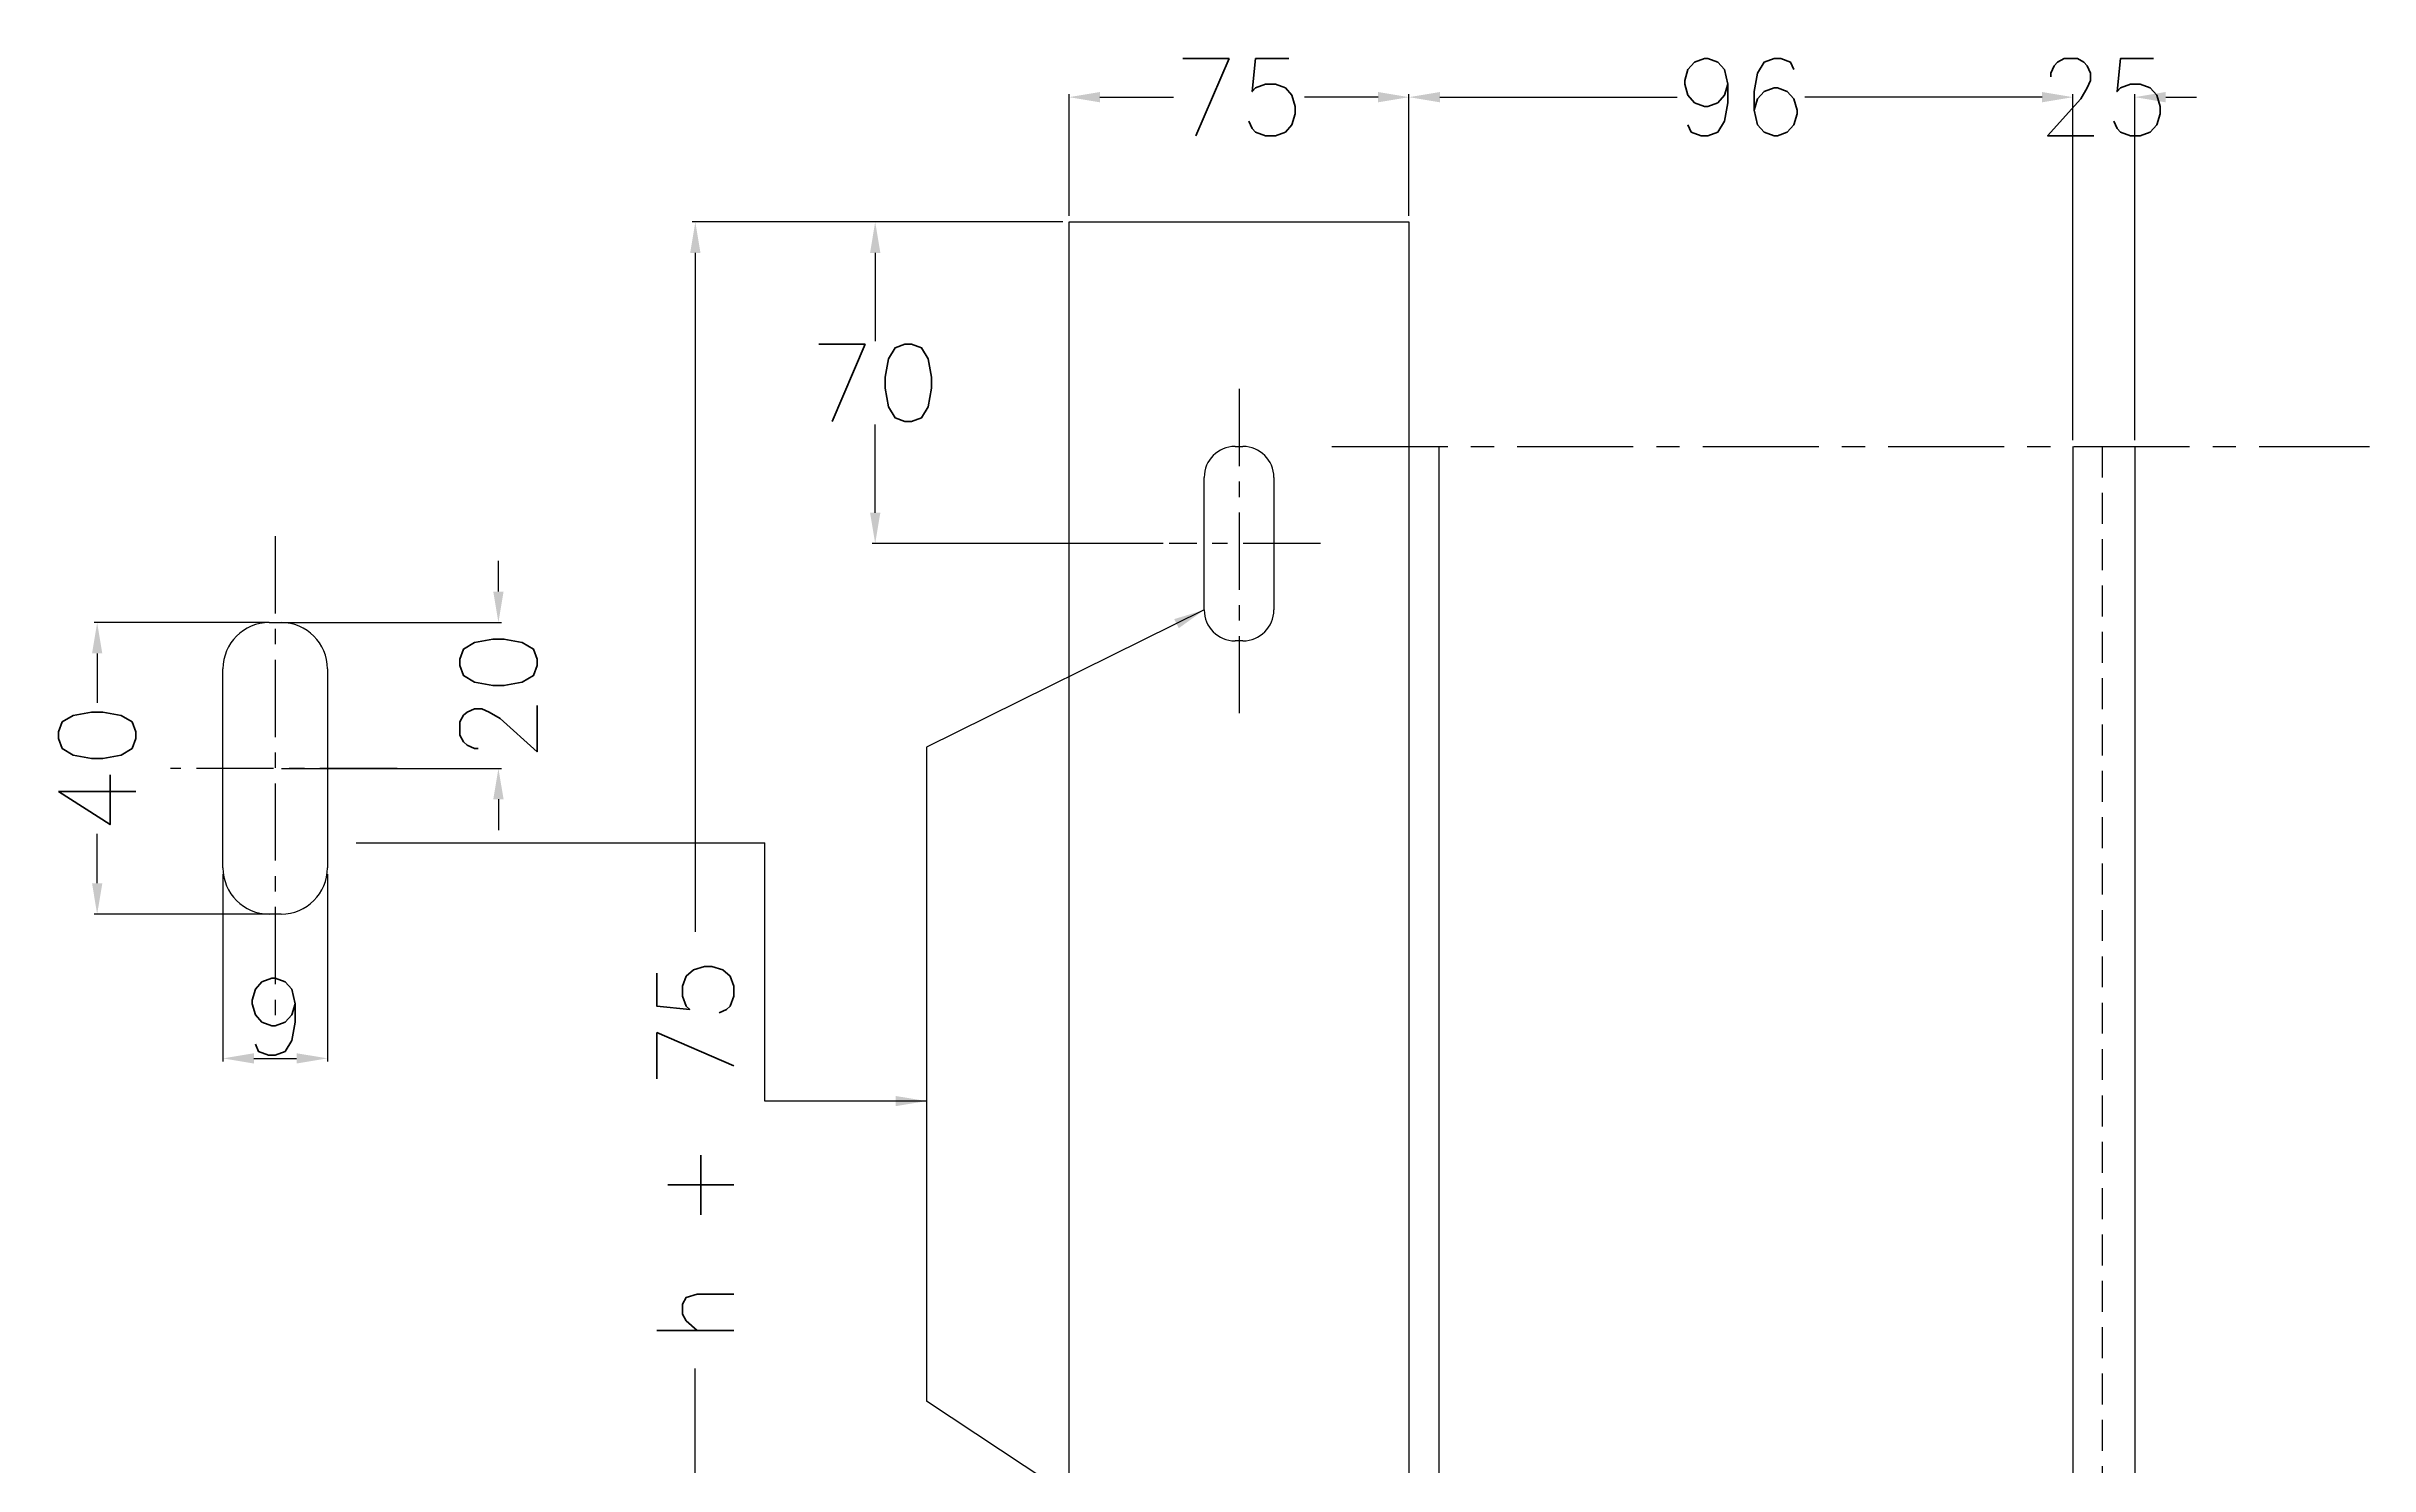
# Model space of a CAD drawing. Header units: metres. Extents: x 444 to 3227, y -3167 to -392.
# Drawn here: x 1158.1 to 1233.3, y -1940 to -1894.1 of the extents above; entities that cross this region are included whole.
import ezdxf

# ---------------------------------------------------------------- set-up
doc = ezdxf.new("R2010")
doc.units = ezdxf.units.M
doc.linetypes.add('CENTERX2', pattern=[4, 2.5, -0.5, 0.5, -0.5])
doc.linetypes.add('DASHED2', pattern=[0.375, 0.25, -0.125])
doc.layers.get('DEFPOINTS').update_dxf_attribs({"linetype": 'CONTINUOUS'})
doc.layers.add('BANGUNAN', color=7, linetype='CONTINUOUS')
doc.layers.add('DIMENSI', color=7, linetype='CONTINUOUS')
doc.styles.get("Standard").update_dxf_attribs({"font": 'Simplex.shx', "height": 2.5})
doc.dimstyles.new('Skala 50', dxfattribs={"dimtxt": 0.2, "dimasz": 1, "dimexe": 0.1, "dimexo": 0.2, "dimgap": 0.1, "dimtad": 3, "dimtih": 1, "dimtoh": 1, "dimlfac": 0.5, "dimzin": 0, "dimdsep": 46, "dimtxsty": 'Standard', "dimcen": 0.05, "dimclrd": 8, "dimclre": 8, "dimclrt": 10, "dimadec": 0, "dimazin": 0, "dimtfac": 1, "dimtofl": 0, "dimtmove": 0, "dimatfit": 3, "dimfxl": 1, "dimtolj": 1, "dimtzin": 0, "dimarcsym": 0})

# ---------------------------------------------------------------- blocks, each defined once
blk = doc.blocks.new('*D395')
at = {"layer": 'DEFPOINTS', "color": 0}
for p in [(1165.533, -1912.727), (1159.772, -1922.164), (1165.533, -1922.164)]:
    blk.add_point(p, dxfattribs=at)
at = {"layer": 'DIMENSI', "color": 8, "lineweight": -2}
for p, q in [((1165.333, -1912.727), (1159.672, -1912.727)), ((1159.772, -1913.727), (1159.772, -1915.321)), ((1159.772, -1921.164), (1159.772, -1919.569)), ((1165.333, -1922.164), (1159.672, -1922.164))]:
    blk.add_line(p, q, dxfattribs=at)
at = {"layer": 'DIMENSI', "color": 8}
for points in [[(1159.606, -1913.727), (1159.939, -1913.727), (1159.772, -1912.727)], [(1159.606, -1921.164), (1159.939, -1921.164), (1159.772, -1922.164)]]:
    blk.add_solid(points, dxfattribs=at)
at = {"layer": 'DIMENSI', "color": 10, "insert": (1159.772, -1917.445), "char_height": 2.5, "attachment_point": 5, "rotation": 90}
blk.add_mtext('\\A1;40', dxfattribs=at)
blk = doc.blocks.new('*D400')
at = {"layer": 'DEFPOINTS', "color": 0}
for p in [(1202.214, -1895.727), (1202.214, -1899.766), (1223.696, -1907.029)]:
    blk.add_point(p, dxfattribs=at)
at = {"layer": 'DIMENSI', "color": 8, "lineweight": -2}
for p, q in [((1202.214, -1899.566), (1202.214, -1895.627)), ((1203.214, -1895.727), (1210.891, -1895.727)), ((1222.696, -1895.727), (1215.019, -1895.727)), ((1223.696, -1906.829), (1223.696, -1895.627))]:
    blk.add_line(p, q, dxfattribs=at)
at = {"layer": 'DIMENSI', "color": 8}
for points in [[(1203.214, -1895.561), (1203.214, -1895.894), (1202.214, -1895.727)], [(1222.696, -1895.561), (1222.696, -1895.894), (1223.696, -1895.727)]]:
    blk.add_solid(points, dxfattribs=at)
at = {"layer": 'DIMENSI', "color": 10, "insert": (1212.955, -1895.727), "char_height": 2.5, "attachment_point": 5}
blk.add_mtext('\\A1;96', dxfattribs=at)
blk = doc.blocks.new('*D401')
at = {"layer": 'DEFPOINTS', "color": 0}
for p in [(1191.215, -1899.766), (1179.125, -1959.831), (1191.215, -1959.831)]:
    blk.add_point(p, dxfattribs=at)
at = {"layer": 'DIMENSI', "color": 8, "lineweight": -2}
for p, q in [((1191.015, -1899.766), (1179.025, -1899.766)), ((1179.125, -1900.766), (1179.125, -1922.734)), ((1179.125, -1958.831), (1179.125, -1936.863)), ((1191.015, -1959.831), (1179.025, -1959.831))]:
    blk.add_line(p, q, dxfattribs=at)
at = {"layer": 'DIMENSI', "color": 8}
for points in [[(1178.959, -1900.766), (1179.292, -1900.766), (1179.125, -1899.766)], [(1178.959, -1958.831), (1179.292, -1958.831), (1179.125, -1959.831)]]:
    blk.add_solid(points, dxfattribs=at)
at = {"layer": 'DIMENSI', "color": 10, "insert": (1179.125, -1929.799), "char_height": 2.5, "attachment_point": 5, "rotation": 90}
blk.add_mtext('\\A1;h + 75', dxfattribs=at)
blk = doc.blocks.new('*D402')
at = {"layer": 'DEFPOINTS', "color": 0}
for p in [(1191.215, -1899.766), (1184.944, -1910.174), (1194.458, -1910.174)]:
    blk.add_point(p, dxfattribs=at)
at = {"layer": 'DIMENSI', "color": 8, "lineweight": -2}
for p, q in [((1191.015, -1899.766), (1184.844, -1899.766)), ((1184.944, -1900.766), (1184.944, -1903.62)), ((1184.944, -1909.174), (1184.944, -1906.32)), ((1194.258, -1910.174), (1184.844, -1910.174))]:
    blk.add_line(p, q, dxfattribs=at)
at = {"layer": 'DIMENSI', "color": 8}
for points in [[(1184.778, -1900.766), (1185.111, -1900.766), (1184.944, -1899.766)], [(1184.778, -1909.174), (1185.111, -1909.174), (1184.944, -1910.174)]]:
    blk.add_solid(points, dxfattribs=at)
at = {"layer": 'DIMENSI', "color": 10, "insert": (1184.944, -1904.97), "char_height": 2.5, "attachment_point": 5}
blk.add_mtext('\\A1;70', dxfattribs=at)
blk = doc.blocks.new('*D405')
at = {"layer": 'DEFPOINTS', "color": 0}
for p in [(1163.842, -1920.664), (1167.223, -1920.664), (1167.223, -1926.829)]:
    blk.add_point(p, dxfattribs=at)
at = {"layer": 'DIMENSI', "color": 8, "lineweight": -2}
for p, q in [((1163.842, -1920.864), (1163.842, -1926.929)), ((1167.223, -1920.864), (1167.223, -1926.929)), ((1164.842, -1926.829), (1166.223, -1926.829))]:
    blk.add_line(p, q, dxfattribs=at)
at = {"layer": 'DIMENSI', "color": 8}
for points in [[(1164.842, -1926.663), (1164.842, -1926.996), (1163.842, -1926.829)], [(1166.223, -1926.663), (1166.223, -1926.996), (1167.223, -1926.829)]]:
    blk.add_solid(points, dxfattribs=at)
at = {"layer": 'DIMENSI', "color": 10, "insert": (1165.533, -1925.479), "char_height": 2.5, "attachment_point": 5}
blk.add_mtext('\\A1;9', dxfattribs=at)
blk = doc.blocks.new('*D406')
at = {"layer": 'DEFPOINTS', "color": 0}
for p in [(1165.533, -1912.727), (1165.533, -1917.445), (1172.754, -1917.445)]:
    blk.add_point(p, dxfattribs=at)
at = {"layer": 'DIMENSI', "color": 8, "lineweight": -2}
for p, q in [((1172.754, -1911.727), (1172.754, -1910.727)), ((1165.733, -1912.727), (1172.854, -1912.727)), ((1165.733, -1917.445), (1172.854, -1917.445)), ((1172.754, -1918.445), (1172.754, -1919.445))]:
    blk.add_line(p, q, dxfattribs=at)
at = {"layer": 'DIMENSI', "color": 8}
for points in [[(1172.588, -1911.727), (1172.921, -1911.727), (1172.754, -1912.727)], [(1172.588, -1918.445), (1172.921, -1918.445), (1172.754, -1917.445)]]:
    blk.add_solid(points, dxfattribs=at)
at = {"layer": 'DIMENSI', "color": 10, "insert": (1172.754, -1915.086), "char_height": 2.5, "attachment_point": 5, "rotation": 90}
blk.add_mtext('\\A1;20', dxfattribs=at)
blk = doc.blocks.new('*D408')
at = {"layer": 'DEFPOINTS', "color": 0}
for p in [(1191.215, -1895.727), (1191.215, -1899.766), (1202.214, -1899.766)]:
    blk.add_point(p, dxfattribs=at)
at = {"layer": 'DIMENSI', "color": 8, "lineweight": -2}
for p, q in [((1191.215, -1899.566), (1191.215, -1895.627)), ((1192.215, -1895.727), (1194.591, -1895.727)), ((1201.214, -1895.727), (1198.839, -1895.727)), ((1202.214, -1899.566), (1202.214, -1895.627))]:
    blk.add_line(p, q, dxfattribs=at)
at = {"layer": 'DIMENSI', "color": 8}
for points in [[(1192.215, -1895.561), (1192.215, -1895.894), (1191.215, -1895.727)], [(1201.214, -1895.561), (1201.214, -1895.894), (1202.214, -1895.727)]]:
    blk.add_solid(points, dxfattribs=at)
at = {"layer": 'DIMENSI', "color": 10, "insert": (1196.715, -1895.727), "char_height": 2.5, "attachment_point": 5}
blk.add_mtext('\\A1;75', dxfattribs=at)
blk = doc.blocks.new('*D412')
at = {"layer": 'DEFPOINTS', "color": 0}
for p in [(1223.696, -1895.727), (1223.696, -1907.029), (1225.696, -1907.029)]:
    blk.add_point(p, dxfattribs=at)
at = {"layer": 'DIMENSI', "color": 8, "lineweight": -2}
for p, q in [((1222.696, -1895.727), (1221.696, -1895.727)), ((1223.696, -1906.829), (1223.696, -1895.627)), ((1225.696, -1906.829), (1225.696, -1895.627)), ((1226.696, -1895.727), (1227.696, -1895.727))]:
    blk.add_line(p, q, dxfattribs=at)
at = {"layer": 'DIMENSI', "color": 8}
for points in [[(1222.696, -1895.561), (1222.696, -1895.894), (1223.696, -1895.727)], [(1226.696, -1895.561), (1226.696, -1895.894), (1225.696, -1895.727)]]:
    blk.add_solid(points, dxfattribs=at)
at = {"layer": 'DIMENSI', "color": 10, "insert": (1224.696, -1895.727), "char_height": 2.5, "attachment_point": 5}
blk.add_mtext('\\A1;25', dxfattribs=at)

msp = doc.modelspace()

# ---------------------------------------------------------------- linework, layer by layer
at = {"layer": 'BANGUNAN', "color": 2, "linetype": 'CENTERX2'}
for p, q in [((1196.71471, -1905.16491), (1196.71471, -1915.66076)), ((1165.53271, -1909.93099), (1165.53271, -1925.67478)), ((1199.34693, -1910.17438), (1194.45756, -1910.17438)), ((1169.48105, -1917.44521), (1162.14699, -1917.44521))]:
    msp.add_line(p, q, dxfattribs=at)
at = {"layer": 'BANGUNAN', "color": 2, "linetype": 'CENTERX2', "ltscale": 1.5}
msp.add_line((1199.71907, -1907.02878), (1233.29146, -1907.02878), dxfattribs=at)
at = {"layer": 'BANGUNAN', "color": 2, "linetype": 'DASHED2', "ltscale": 4}
msp.add_line((1224.64437, -1907.02878), (1224.64437, -1957.86499), dxfattribs=at)
at = {"layer": 'DIMENSI', "color": 2}
for p, q in [((1191.21514, -1959.83149), (1191.21514, -1899.76558)), ((1191.21514, -1899.76558), (1202.21427, -1899.76558)), ((1202.21427, -1899.76558), (1202.21427, -1959.83149)), ((1196.58782, -1907.02878), (1196.8416, -1907.02878)), ((1203.19574, -1992.6198), (1203.19574, -1907.02878)), ((1223.69574, -1907.02878), (1223.69574, -1974.93019)), ((1225.69574, -1907.02878), (1225.69574, -1958.82643)), ((1195.58782, -1912.31998), (1195.58782, -1908.02878)), ((1197.8416, -1908.02878), (1197.8416, -1912.31998)), ((1165.34237, -1912.72681), (1165.72304, -1912.72681)), ((1196.8416, -1913.31998), (1196.58782, -1913.31998)), ((1163.84237, -1920.66361), (1163.84237, -1914.22681)), ((1167.22304, -1914.22681), (1167.22304, -1920.66361)), ((1165.72304, -1922.16361), (1165.34237, -1922.16361))]:
    msp.add_line(p, q, dxfattribs=at)
for centre, radius, start, end in [((1196.58782, -1908.02878), 1, 90, 180), ((1196.8416, -1908.02878), 1, 0, 90), ((1165.34237, -1914.22681), 1.5, 90, 180), ((1165.72304, -1914.22681), 1.5, 0, 90), ((1196.58782, -1912.31998), 1, 180, 270), ((1196.8416, -1912.31998), 1, 270, 0), ((1165.34237, -1920.66361), 1.5, 180, 270), ((1165.72304, -1920.66361), 1.5, 270, 0)]:
    msp.add_arc(centre, radius, start, end, dxfattribs=at)

# ---------------------------------------------------------------- dimensions: what is measured, and where the dimension line sits
for base, p1, p2, text, picture, middle in [((1191.21514, -1895.7272), (1202.21427, -1899.76558), (1191.21514, -1899.76558), '75', '*D408', (1196.71471, -1895.7272)), ((1202.21427, -1895.7272), (1223.69574, -1907.02878), (1202.21427, -1899.76558), '96', '*D400', (1212.955, -1895.7272))]:
    dim = msp.add_linear_dim(base=base, p1=p1, p2=p2, text=text, dimstyle='Skala 50', override={"dimtad": 0}, dxfattribs=at)
    dim.commit()
    dim.dimension.update_dxf_attribs({"geometry": picture, "text_midpoint": middle})
dim = msp.add_linear_dim(base=(1223.69574, -1895.7272), p1=(1225.69574, -1907.02878), p2=(1223.69574, -1907.02878), text='25', dimstyle='Skala 50', override={"dimtad": 0}, dxfattribs=at)
dim.commit()
dim.dimension.update_dxf_attribs({"geometry": '*D412', "text_midpoint": (1224.69574, -1895.7272), "dimtype": 160})
dim = msp.add_linear_dim(base=(1179.12545, -1959.83149), p1=(1191.21514, -1899.76558), p2=(1191.21514, -1959.83149), angle=90, text='h + 75', dimstyle='Skala 50', override={"dimtad": 0}, dxfattribs=at)
dim.commit()
dim.dimension.update_dxf_attribs({"geometry": '*D401', "text_midpoint": (1179.12545, -1929.79854), "text_rotation": 90})
dim = msp.add_linear_dim(base=(1184.94442, -1910.17438), p1=(1191.21514, -1899.76558), p2=(1194.45756, -1910.17438), angle=90, text='70', dimstyle='Skala 50', override={"dimtad": 0}, dxfattribs=at)
dim.commit()
dim.dimension.update_dxf_attribs({"geometry": '*D402', "text_midpoint": (1184.94442, -1904.96998)})
for base, p2, text, picture, middle in [((1172.75418, -1917.44521), (1165.53271, -1917.44521), '20', '*D406', (1172.75418, -1915.08601)), ((1159.77228, -1922.16361), (1165.53271, -1922.16361), '40', '*D395', (1159.77228, -1917.44521))]:
    dim = msp.add_linear_dim(base=base, p1=(1165.53271, -1912.72681), p2=p2, angle=90, text=text, dimstyle='Skala 50', dxfattribs=at)
    dim.commit()
    dim.dimension.update_dxf_attribs({"geometry": picture, "text_midpoint": middle, "text_rotation": 90})
dim = msp.add_linear_dim(base=(1167.22304, -1926.82946), p1=(1163.84237, -1920.66361), p2=(1167.22304, -1920.66361), text='9', dimstyle='Skala 50', dxfattribs=at)
dim.commit()
dim.dimension.update_dxf_attribs({"geometry": '*D405', "text_midpoint": (1165.53271, -1925.47946)})

# ---------------------------------------------------------------- leaders
for points in [[(1195.58782, -1912.31998), (1186.60607, -1916.76108), (1186.60607, -1937.92201)], [(1195.72177, -1943.94817), (1186.60607, -1937.92201)]]:
    msp.add_leader(points, dimstyle='Skala 50', override={"dimasz": 1}, dxfattribs=at)
at = {"layer": 'DIMENSI', "color": 2, "has_arrowhead": 0}
msp.add_leader([(1168.14889, -1919.85351), (1181.369, -1919.85351)], dimstyle='Skala 50', dxfattribs=at)
at = {"layer": 'DIMENSI', "color": 2}
msp.add_leader([(1186.60607, -1928.21053), (1181.369, -1928.21053), (1181.369, -1919.85351)], dimstyle='Skala 50', dxfattribs=at)

doc.saveas('drawing.dxf')
